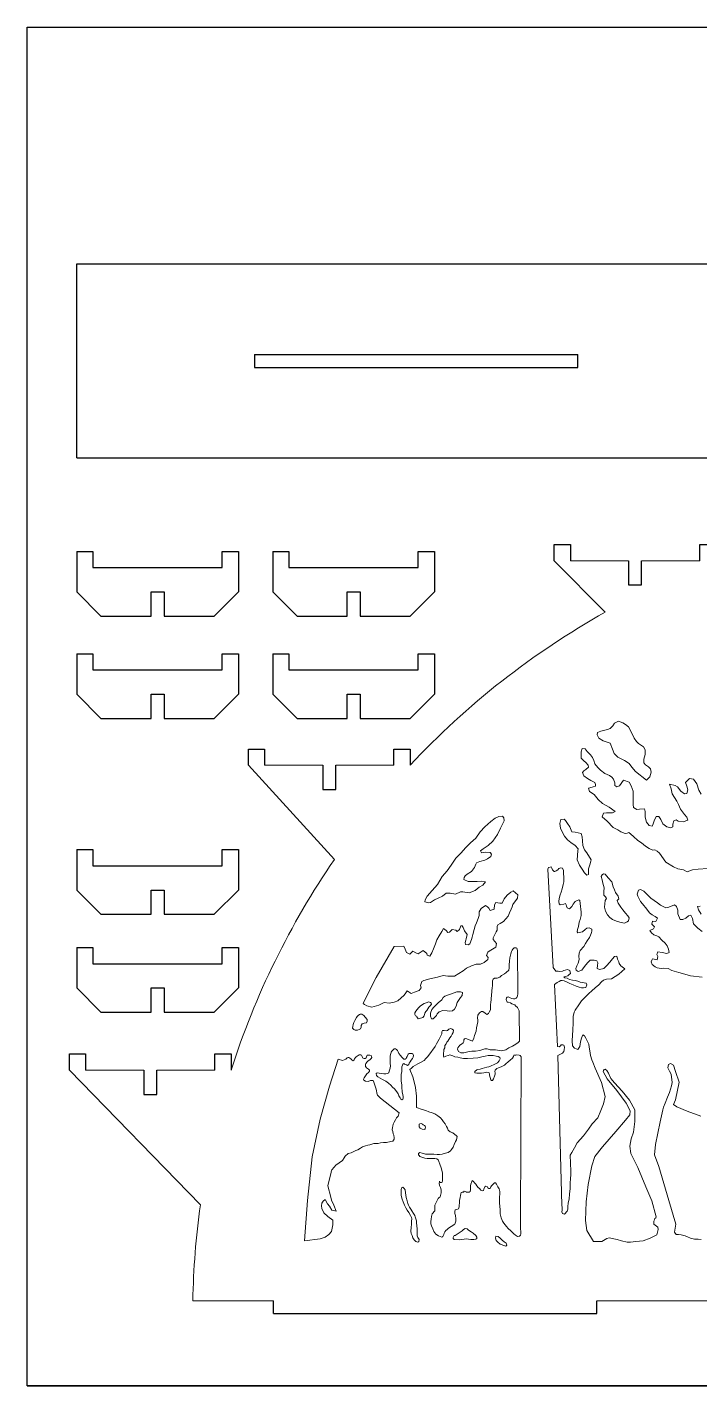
# Model space of a CAD drawing. Header units: millimetres. Extents: x 0 to 606, y -442 to 420.
# Drawn here: x 0 to 208.1, y 0 to 420 of the extents above; entities that cross this region are included whole.
import ezdxf

# ---------------------------------------------------------------- set-up
doc = ezdxf.new("R2010")
doc.units = ezdxf.units.MM

msp = doc.modelspace()

# ---------------------------------------------------------------- linework, layer by layer
for p, q in [((15.33, 286.82), (15.33, 346.82)), ((15.33, 346.82), (574.39, 346.82)), ((70.33, 318.81), (170.33, 318.81)), ((70.33, 318.81), (70.33, 314.82)), ((170.33, 314.82), (170.33, 318.81)), ((70.33, 314.82), (170.33, 314.82)), ((15.33, 286.82), (574.39, 286.82)), ((15.33, 257.94), (20.33, 257.94)), ((15.33, 257.94), (15.33, 245.44, 5)), ((20.33, 257.94), (20.33, 252.94)), ((60.33, 252.94), (60.33, 257.94)), ((60.33, 257.94), (65.33, 257.94)), ((65.33, 257.94), (65.33, 245.44)), ((75.98, 257.94), (80.98, 257.94)), ((75.98, 257.94), (75.98, 245.44, 5)), ((80.98, 257.94), (80.98, 252.94)), ((120.98, 252.94), (120.98, 257.94)), ((120.98, 257.94), (125.98, 257.94)), ((125.98, 257.94), (125.98, 245.44)), ((163.01, 260.06), (168.01, 260.06)), ((163.01, 255.06), (163.01, 260.06)), ((168.01, 260.06), (168.01, 255.06)), ((208.02, 260.06), (213.02, 260.06)), ((208.02, 255.06), (208.02, 260.06)), ((20.33, 252.94), (60.33, 252.94)), ((80.98, 252.94), (120.98, 252.94)), ((186.01, 255.06), (186.01, 247.56)), ((190.01, 247.56), (190.01, 255.06)), ((15.33, 245.44, 5), (22.83, 237.94, 5)), ((38.33, 237.94, 5), (38.33, 245.44, 5)), ((38.33, 245.44, 5), (42.33, 245.44, 5)), ((42.33, 245.44, 5), (42.33, 237.94, 5)), ((57.83, 237.94, 5), (65.33, 245.44)), ((75.98, 245.44, 5), (83.48, 237.94, 5)), ((98.98, 237.94, 5), (98.98, 245.44, 5)), ((98.98, 245.44, 5), (102.98, 245.44, 5)), ((102.98, 245.44, 5), (102.98, 237.94, 5)), ((118.48, 237.94, 5), (125.98, 245.44)), ((186.01, 247.56), (190.01, 247.56)), ((22.83, 237.94, 5), (38.33, 237.94, 5)), ((42.33, 237.94, 5), (57.83, 237.94, 5)), ((83.48, 237.94, 5), (98.98, 237.94, 5)), ((102.98, 237.94, 5), (118.48, 237.94, 5)), ((15.33, 226.32), (20.33, 226.32)), ((15.33, 226.32), (15.33, 213.82, 5)), ((20.33, 226.32), (20.33, 221.32)), ((60.33, 221.32), (60.33, 226.32)), ((60.33, 226.32), (65.33, 226.32)), ((65.33, 226.32), (65.33, 213.82)), ((75.98, 226.32), (80.98, 226.32)), ((75.98, 226.32), (75.98, 213.82, 5)), ((80.98, 226.32), (80.98, 221.32)), ((120.98, 221.32), (120.98, 226.32)), ((120.98, 226.32), (125.98, 226.32)), ((125.98, 226.32), (125.98, 213.82)), ((20.33, 221.32), (60.33, 221.32)), ((80.98, 221.32), (120.98, 221.32)), ((15.33, 213.82, 5), (22.83, 206.32, 5)), ((38.33, 206.32, 5), (38.33, 213.82, 5)), ((38.33, 213.82, 5), (42.33, 213.82, 5)), ((42.33, 213.82, 5), (42.33, 206.32, 5)), ((57.83, 206.32, 5), (65.33, 213.82)), ((75.98, 213.82, 5), (83.48, 206.32, 5)), ((98.98, 206.32, 5), (98.98, 213.82, 5)), ((98.98, 213.82, 5), (102.98, 213.82, 5)), ((102.98, 213.82, 5), (102.98, 206.32, 5)), ((118.48, 206.32, 5), (125.98, 213.82)), ((22.83, 206.32, 5), (38.33, 206.32, 5)), ((42.33, 206.32, 5), (57.83, 206.32, 5)), ((83.48, 206.32, 5), (98.98, 206.32, 5)), ((102.98, 206.32, 5), (118.48, 206.32, 5)), ((68.43, 196.83), (73.43, 196.83)), ((68.43, 191.83), (68.43, 196.83)), ((73.43, 196.83), (73.43, 191.83)), ((113.44, 196.83), (118.44, 196.83)), ((113.44, 191.83), (113.44, 196.83)), ((118.44, 196.83), (118.44, 191.83)), ((91.43, 191.83), (91.43, 184.33)), ((95.43, 184.33), (95.43, 191.83)), ((91.43, 184.33), (95.43, 184.33)), ((15.33, 165.76), (20.33, 165.76)), ((15.33, 165.76), (15.33, 153.26, 5)), ((20.33, 165.76), (20.33, 160.76)), ((60.33, 160.76), (60.33, 165.76)), ((60.33, 165.76), (65.33, 165.76)), ((65.33, 165.76), (65.33, 153.26)), ((20.33, 160.76), (60.33, 160.76)), ((15.33, 153.26, 5), (22.83, 145.76, 5)), ((38.33, 145.76, 5), (38.33, 153.26, 5)), ((38.33, 153.26, 5), (42.33, 153.26, 5)), ((42.33, 153.26, 5), (42.33, 145.76, 5)), ((57.83, 145.76, 5), (65.33, 153.26)), ((22.83, 145.76, 5), (38.33, 145.76, 5)), ((42.33, 145.76, 5), (57.83, 145.76, 5)), ((15.33, 135.49), (20.33, 135.49)), ((15.33, 135.49), (15.33, 122.99, 5)), ((20.33, 135.49), (20.33, 130.49)), ((60.33, 130.49), (60.33, 135.49)), ((60.33, 135.49), (65.33, 135.49)), ((65.33, 135.49), (65.33, 122.99)), ((20.33, 130.49), (60.33, 130.49)), ((15.33, 122.99, 5), (22.83, 115.49, 5)), ((38.33, 115.49, 5), (38.33, 122.99, 5)), ((38.33, 122.99, 5), (42.33, 122.99, 5)), ((42.33, 122.99, 5), (42.33, 115.49, 5)), ((57.83, 115.49, 5), (65.33, 122.99)), ((22.83, 115.49, 5), (38.33, 115.49, 5)), ((42.33, 115.49, 5), (57.83, 115.49, 5)), ((13.09, 97.6), (13.09, 102.6)), ((13.09, 102.6), (18.09, 102.6)), ((18.09, 102.6), (18.09, 97.6)), ((58.1, 97.6), (58.1, 102.6)), ((58.1, 102.6), (63.1, 102.6)), ((63.1, 102.6), (63.1, 97.6)), ((36.09, 97.6), (36.09, 90.1)), ((40.09, 90.1), (40.09, 97.6)), ((36.09, 90.1), (40.09, 90.1)), ((76.23, 22.31), (76.23, 26.3)), ((176.23, 22.31), (176.23, 26.3)), ((76.23, 22.31), (176.23, 22.31)), ((0, 0), (590, 0))]:
    msp.add_line(p, q)
at = {"lineweight": 5}
for p, q in [((51.23, 26.3), (76.23, 26.3)), ((176.23, 26.3), (250.76, 26.3))]:
    msp.add_line(p, q, dxfattribs=at)
msp.add_lwpolyline([(0, 0), (0, 420), (594, 420), (594, 0)], close=True)
for points in [[(178.82, 239.17), (163.01, 255.06)], [(168.01, 255.06), (186.01, 255.06)], [(190.01, 255.06), (208.02, 255.06)], [(177.47, 202.42), (176.43, 202), (176.32, 201.27), (176.85, 200.22), (178.21, 199.38), (180.3, 198.65), (180.3, 198.65), (181.03, 196.77), (181.55, 195.51), (182.7, 194.36), (184.8, 193.31), (186.16, 192.37), (186.99, 191.22), (188.14, 189.86), (191.6, 187.25), (192.64, 188.29), (193.06, 189.65), (192.85, 190.7), (192.22, 191.33), (191.28, 191.95), (190.76, 192.58), (190.76, 193.73), (191.18, 195.2), (191.18, 196.56), (190.66, 197.5), (189.09, 198.55), (188.46, 199.17), (187.73, 200.22), (186.78, 202.21), (185.95, 203.67), (185.11, 204.4), (184.27, 204.93), (182.91, 205.45), (182.91, 205.45), (181.66, 204.82), (181.14, 203.98), (180.3, 203.25), (179.46, 202.94), (177.47, 202.42)], [(208.48, 182.93), (207.75, 184.18), (207.12, 186.07), (206.08, 187.53), (204.82, 187.74), (203.67, 186.48), (203.99, 185.33), (204.4, 184.29), (204.09, 183.14), (203.36, 183.03), (202.21, 183.87), (201.16, 185.12), (200.43, 185.54), (198.65, 185.96), (199.17, 184.5), (199.49, 183.03), (200.95, 180.73), (201.48, 179.68), (202.1, 178.22), (203.36, 176.65), (204.09, 175.81), (204.3, 174.87), (202.94, 174.35), (201.37, 174.56), (200.74, 174.98), (200.01, 174.66), (199.7, 173.62), (199.7, 172.78), (198.96, 172.47), (197.81, 172.78), (196.66, 173.72), (196.04, 175.08), (195.41, 176.02), (194.57, 176.02), (193.94, 174.66), (193.63, 173.72), (193.32, 172.99), (192.37, 173.2), (191.54, 174.24), (191.12, 175.81), (191.12, 177.49), (190.91, 178.32), (189.44, 178.22), (189.44, 178.22), (188.61, 178.12), (187.56, 178.74), (187.46, 179.68), (187.46, 181.78), (187.46, 183.87), (186.83, 185.44), (186.2, 186.59), (184.42, 187.22), (183.17, 185.44), (183.17, 185.44), (182.39, 185.15), (181.79, 185.55), (181.72, 186.36), (181.32, 187.49), (180.85, 188.16), (180.12, 188.7), (178.64, 189.3), (177.37, 190.31), (176.5, 191.18), (175.63, 192.25), (175.29, 193.32), (174.83, 194.19), (174.29, 195.06), (173.22, 196.13), (172.55, 196.93), (171.68, 197), (171.34, 196), (171.34, 195.19), (171.34, 194.59), (171.34, 193.99), (172.15, 193.19), (172.82, 192.65), (173.49, 191.91), (173.62, 191.24), (172.75, 190.57), (172.15, 190.11), (171.81, 189.57), (172.21, 188.57), (173.29, 187.76), (174.36, 187.16), (175.56, 186.49), (175.76, 185.89), (175.83, 185.42), (175.09, 185.15), (174.02, 184.88), (173.62, 184.75), (173.96, 183.74), (175.36, 182.81), (176.57, 181.2), (177.97, 180.06), (180.05, 178.86), (181.86, 177.59), (181.05, 177.12), (179.18, 177.12), (178.24, 176.98), (177.84, 175.91), (179.38, 174.51), (181.25, 172.63), (182.66, 171.83), (183.6, 171.23), (184.94, 170.76), (185.54, 170.89), (186.14, 171.09), (186.74, 170.56), (187.55, 169.82), (188.89, 168.61), (190.02, 167.81), (191.3, 166.87), (192.43, 166.07), (193.57, 165.6), (194.17, 165.67), (194.91, 165.33), (195.58, 164.66), (197.5, 161.85), (199.9, 160.39), (201.26, 159.86), (203.04, 159.55), (204.19, 158.92), (205.76, 159.55), (207.54, 159.76), (210.57, 159.97)], [(95.03, 162.7), (68.43, 191.83)], [(73.43, 191.83), (91.43, 191.83)], [(95.43, 191.83), (113.44, 191.83)], [(123.15, 150.26), (123.69, 151.33), (125.23, 153.07), (126.97, 155.02), (128.38, 157.49), (129.92, 159.17), (131.19, 160.97), (132.59, 163.12), (134.2, 164.72), (135.54, 166.33), (137.08, 167.87), (138.75, 169.28), (140.09, 171.22), (141.57, 172.82), (143.37, 174.5), (144.71, 175.44), (145.92, 176.04), (146.99, 176.11), (147.39, 175.57), (147.52, 174.7), (146.92, 173.43), (146.45, 172.36), (145.52, 170.48), (144.04, 168.34), (142.57, 167), (141.03, 166), (140.23, 165.39), (140.56, 164.79), (141.77, 164.92), (143.17, 164.86), (143.64, 164.32), (143.44, 163.65), (142.37, 162.92), (141.57, 162.51), (140.03, 162.11), (138.95, 161.64), (138.75, 161.24), (138.35, 160.24), (137.42, 158.97), (136.08, 158.16), (135.47, 157.69), (135.14, 157.16), (135.07, 156.49), (136.41, 155.95), (137.28, 155.95), (139.16, 155.95), (140.43, 156.02), (141.77, 155.82), (140.96, 154.75), (139.76, 154.15), (138.55, 153.14), (136.75, 152.4), (134.8, 152.74), (134.07, 152.74), (132.53, 151.94), (130.85, 152.27), (129.65, 152.34), (128.44, 151.33), (127.1, 150.73), (125.97, 150.19), (124.76, 149.39), (124.16, 149.26), (123.02, 149.66), (123.15, 150.26)], [(173.66, 158.04), (173.58, 159.8), (174, 161.06), (174.33, 162.14), (174.5, 162.65), (173.16, 164.74), (172.41, 165.74), (171.91, 167), (171.74, 168.5), (171.66, 169.76), (171.32, 170.76), (169.48, 171.18), (168.48, 171.27), (167.81, 172.77), (167.14, 173.86), (166.55, 174.78), (166.05, 175.12), (166.05, 175.12), (165.04, 175.03), (164.79, 173.86), (164.96, 172.44), (165.63, 171.1), (166.22, 169.93), (167.14, 168.76), (168.14, 167.92), (169.48, 167.08), (170.4, 165.99), (170.32, 165.49), (170.23, 163.99), (170.15, 162.56), (170.82, 160.97), (171.66, 159.72), (172.41, 158.55), (173.16, 157.88), (173.66, 158.04)], [(162.68, 129.3), (161.04, 159.73), (161.24, 160.24), (161.24, 160.24), (161.76, 160.38), (162.1, 160.41), (162.24, 160), (162.54, 159.56), (162.72, 159.32), (162.96, 159.04), (163.26, 159.01), (163.64, 159.25), (164.19, 159.56), (164.4, 159.97), (164.4, 159.97), (165.12, 160.11), (165.6, 160), (165.94, 159.35), (165.94, 158.73), (165.94, 158.15), (165.97, 157.43), (166.01, 156.54), (166.01, 155.79), (165.8, 154.93), (165.53, 153.66), (165.18, 152.6), (164.91, 151.81), (164.6, 150.64), (164.5, 149.72), (164.57, 149.03), (164.88, 148.66), (165.97, 148.86), (166.49, 149.14), (166.73, 148.69), (166.8, 148.28), (167.07, 147.73), (167.79, 147.49), (168.44, 148.18), (168.92, 148.86), (169.54, 149.68), (170.6, 150.2), (170.98, 150.06), (171.08, 149.14), (171.4, 146.44), (171.4, 145.37), (171.08, 144.19), (170.76, 143.28), (170.49, 142), (170.22, 141.09), (170.12, 140.39), (170.33, 140.07), (171.72, 140.34), (172.58, 141.03), (173.12, 141.46), (173.87, 141.62), (174.62, 141.19), (174.67, 140.6), (174.56, 140.18), (174.46, 139.86), (174.29, 139.32), (173.97, 138.62), (173.22, 137.55), (172.69, 136.7), (172.15, 135.78), (171.08, 134.61), (170.71, 133.7), (170.6, 132.84), (170.76, 131.77), (170.44, 130.7), (170.06, 129.84), (169.74, 129.04), (169.85, 128.45), (170.44, 128.07), (171.56, 128.5), (172.37, 129.62), (173.28, 130.75), (174.13, 131.55), (175.37, 131.61), (176.17, 131.39), (176.49, 130.8), (176.44, 129.89), (176.33, 128.98), (176.33, 128.98), (177.03, 128.71), (178.36, 129.04), (179.17, 129.84), (180.19, 130.96), (181.1, 132.04), (181.69, 132.73), (182.44, 132.84), (182.6, 131.87), (183.02, 131.12), (183.13, 130.54), (183.61, 129.84), (184.85, 128.88), (182.98, 127.27), (180.72, 125.77), (179.21, 125.68), (178.29, 125.43), (177.62, 124.85), (176.79, 123.93), (175.7, 123.01), (174.61, 122.08), (173.77, 121.25), (172.35, 119.91), (171.51, 118.99), (170.59, 117.73), (169.51, 116.14), (169.17, 115.47), (168.92, 114.13), (168.84, 112.13), (168.75, 110.03), (168.59, 106.69), (168.67, 105.1), (168.67, 105.1), (169.34, 104.34), (170.34, 103.92), (170.93, 104.93), (171.18, 106.35), (171.51, 107.52), (171.85, 108.53), (171.85, 108.53), (172.35, 108.19), (172.77, 107.52), (173.77, 105.6), (173.86, 104.68), (174.03, 103.51), (174.28, 102.08), (174.7, 100.74), (174.95, 100.07), (175.7, 98.15), (177.6, 93.81), (178.75, 89.42), (178.23, 87.22), (177.49, 85.13), (176.55, 82.83), (174.77, 80.95), (173.62, 79.38), (172.05, 77.28), (170.17, 75.09), (169.33, 73.62), (168.5, 72.16), (167.97, 71.32), (168.13, 66.39), (168.13, 65.27), (168.07, 64.09), (167.97, 62.64), (167.91, 60.98), (167.75, 59.27), (167.64, 57.82), (167.38, 56.43), (167.22, 55.41), (167.22, 54.61), (167.06, 54.02), (166.22, 53.06)], [(179.68, 157.06), (178.82, 158.19), (178.29, 158.24), (177.86, 157.97), (177.59, 157.44), (177.86, 156.42), (178.07, 155.35), (178.45, 153.9), (178.34, 152.78), (178.34, 151.71), (178.88, 151.12), (178.88, 151.12), (179.15, 150.64), (178.77, 149.99), (178.66, 149.03), (178.61, 148.01), (178.93, 146.78), (179.52, 145.6), (180.22, 144.74), (181.07, 144.15), (182.25, 143.62), (183.32, 143.3), (184.77, 142.98), (185.63, 143.41), (186, 143.78), (186.16, 144.69), (185.79, 145.28), (185.09, 146.08), (184.23, 147.15), (183.64, 148.01), (182.79, 149.24), (182.47, 149.99), (183, 150.58), (182.84, 151.33), (181.93, 152.51), (181.66, 153.37), (181.29, 154.28), (180.81, 155.83), (179.68, 157.06)], [(103.97, 118.25), (107.99, 126.21), (113.48, 135.86), (116.49, 135.92), (116.96, 134.99), (117.36, 133.98), (118.37, 133.45), (119.3, 134.32), (119.3, 134.32), (120.24, 133.85), (120.24, 133.85), (120.98, 133.51), (121.92, 134.11), (122.45, 134.58), (122.45, 134.58), (123.66, 133.65), (123.72, 133.11), (124.59, 132.84), (125.2, 133.85), (125.73, 135.12), (126.27, 136.59), (126.67, 137.86), (127.47, 139.14), (128.21, 140.48), (128.81, 141.35), (129.61, 140.74), (130.08, 140.14), (130.62, 140.21), (131.49, 141.08), (132.56, 140.81), (133.03, 140.48), (133.7, 141.08), (134.1, 142.15), (134.57, 142.22), (134.9, 141.68), (135.24, 140.61), (136.11, 139.54), (135.77, 138.2), (135.71, 137.73), (135.51, 137.06), (135.57, 136.39), (136.44, 136.32), (136.91, 136.59), (137.45, 137.93), (137.65, 138.73), (137.85, 139.54), (138.25, 141.08), (138.59, 142.22), (138.99, 143.15), (139.52, 144.43), (139.79, 145.43), (139.79, 146.57), (140.39, 147.57), (141.8, 148.51), (142.4, 148.11), (142.8, 147.64), (143.21, 146.97), (144.41, 147.3), (144.54, 148.64), (145.01, 149.38), (146.15, 149.18), (146.89, 149.18), (147.49, 150.58), (148.49, 151.72), (149.63, 152.59), (150.37, 153), (151.78, 151.79), (151.71, 150.72), (150.24, 148.84), (150.03, 148.11), (149.7, 147.37), (149.16, 146.23), (148.76, 145.16), (147.36, 143.49), (146.35, 142.89), (145.62, 142.55), (145.35, 141.95), (145.35, 140.81), (145.08, 140.34), (144.61, 139.47), (144.14, 138.53), (144.14, 137.93), (144.68, 137.4), (145.15, 136.73), (145.01, 135.65), (142.94, 134.38), (142.47, 134.05), (142.07, 133.04), (142.6, 132.37), (142.54, 131.84), (141.4, 130.83), (140.19, 130.37), (138.85, 130.3), (137.45, 129.83), (135.84, 129.09), (134.84, 128.29), (133.5, 127.49), (132.23, 126.68), (131.15, 126.62), (130.15, 126.68), (128.68, 126.82), (126.87, 126.35), (124.53, 125.81), (122.72, 125.34), (122.05, 125.01), (122.05, 125.01), (121.71, 123.8), (121.92, 123.07), (121.25, 122.2), (119.77, 121.66), (118.77, 121.26), (117.56, 122.06), (117.09, 121.53), (116.63, 120.72), (114.68, 118.98), (113.55, 118.58), (111.94, 118.25), (110.47, 118.45), (108.79, 117.64), (108.06, 117.44), (106.65, 117.04), (105.04, 117.44), (104.37, 117.91), (103.92, 118.14)], [(208.8, 140.41), (207.44, 141.45), (206.08, 142.81), (205.76, 144.49), (205.24, 145.53), (205.24, 145.53), (204.51, 145.32), (203.77, 144.59), (202.83, 144.17), (202, 144.17), (201.26, 145.95), (201.26, 147), (200.84, 148.15), (200.22, 148.67), (199.48, 148.36), (199.48, 148.36), (198.13, 147.83), (197.5, 147.73), (195.93, 148.57), (194.99, 149.3), (193.94, 150.03), (192.89, 150.76), (191.74, 151.91), (190.7, 152.96), (189.76, 153.48), (189.13, 153.27), (189.13, 153.27), (188.71, 152.02), (188.92, 151.39), (188.92, 151.39), (189.76, 149.72), (190.38, 148.98), (191.64, 147.31), (191.64, 147.31), (192.48, 146.26), (193.31, 145.64), (194.25, 145.11), (194.99, 144.59), (194.99, 144.59), (194.46, 143.54), (193.42, 143.65), (193.42, 143.65), (193.21, 142.71), (193.21, 142.71), (194.05, 141.87), (193.73, 141.24), (193.73, 141.24), (192.58, 140.72), (193.1, 139.99), (193.84, 139.46), (194.78, 139.15), (195.41, 138.84), (196.35, 137.79), (196.35, 137.79), (197.29, 136.85), (197.92, 136.01), (197.92, 136.01), (198.33, 134.97), (198.33, 134.97), (198.54, 133.92), (197.81, 133.61), (196.45, 133.92), (195.09, 134.13), (195.09, 134.13), (194.78, 133.29), (195.09, 132.67), (194.91, 131.7)], [(208.17, 148.25), (207.33, 148.15), (207.64, 147.1), (208.48, 145.85)], [(133.09, 104.04), (133.42, 103.37), (134.09, 102.97), (135.1, 102.97), (136.71, 103.3), (137.58, 103.44), (138.65, 103.44), (140.05, 103.64), (140.59, 103.9), (141.53, 104.17), (142.33, 104.17), (143.2, 103.9), (144.87, 103.84), (146.75, 103.57), (148.02, 103.84), (149.02, 104.44), (150.16, 104.98), (151.17, 105.58), (151.84, 106.11), (152.24, 106.52), (152.23, 115.95), (151.92, 116.57), (151.62, 116.98), (151.07, 117.49), (150.79, 117.73), (149.94, 118.07), (149.46, 118.35), (148.74, 118.55), (148.43, 118.62), (148.43, 118.62), (148.19, 119.38), (148.26, 119.89), (148.43, 120.17), (148.74, 120.3), (149.35, 119.99), (149.9, 119.75), (150.42, 119.62), (150.83, 119.62), (151.21, 119.86), (151.51, 120.06), (151.65, 120.61), (151.72, 121.16), (151.79, 121.78), (151.7, 134.53), (151.48, 135.26), (151.24, 135.36), (151, 135.43), (151, 135.43), (150.59, 135.36), (150.25, 135.02), (150.04, 134.64), (149.8, 134.23), (149.56, 133.55), (149.29, 132.31), (149.19, 131.32), (149.05, 130.19), (149.05, 129.26), (148.98, 128.47), (148.19, 127.82), (147.61, 127.34), (146.75, 126.83), (146.2, 126.28), (145.41, 126.01), (144.56, 126.01), (144.18, 125.7), (143.97, 125.22), (143.97, 124.6), (143.94, 123.57), (143.8, 123.09), (143.38, 118.43), (143.3, 117.96), (143.3, 117.15), (143.34, 116.25), (142.95, 115.47), (142.65, 115.05), (142.18, 114.79), (141.71, 115.22), (140.94, 115.73), (140.51, 115.73), (139.91, 115.3), (139.44, 114.62), (139.27, 113.8), (139.44, 113.03), (139.44, 112.56), (139.14, 111.62), (139.01, 110.63), (138.93, 109.65), (138.37, 108.32), (138.11, 107.5), (137.73, 106.52), (137.06, 106.89), (136.19, 107.21), (135.99, 107.3), (135.47, 107.35), (135.25, 107.3), (135.09, 106.97), (135.09, 106.47), (134.82, 105.98), (134.38, 105.65), (133.86, 105.35), (133.5, 104.94), (133.17, 104.44), (133.09, 104.04)], [(194.84, 131.72), (193.45, 131.98), (193.18, 131.61), (192.97, 131.02), (193.29, 130.27), (194.2, 129.57), (194.9, 129.25), (196.13, 128.99), (196.72, 129.15), (198.22, 128.99), (199.39, 128.34), (201.54, 127.75), (203.41, 127.22), (205.13, 126.79), (208.77, 126.36)], [(166.22, 53.06), (165.55, 53.31), (165.39, 53.74), (165.45, 54.27), (165.48, 55.09), (165.41, 55.82), (164.16, 102.1), (165.63, 102.83), (165.97, 103.34), (166.14, 103.9), (166.18, 104.71), (166.01, 105.27), (165.71, 105.36), (165.15, 105.44), (164.98, 105.14), (164.55, 104.84), (164, 104.93), (163.16, 124.03), (163.95, 124.69), (164.58, 125.04), (165.08, 125.29), (165.43, 125.34), (166.06, 125.23), (166.78, 124.85), (167.82, 124.36), (168.86, 124), (169.82, 123.56), (170.72, 123.26), (171.49, 123.07), (172.07, 123.04), (172.84, 123.18), (173.08, 123.92), (172.86, 124.44), (172.29, 124.6), (171.63, 124.63), (171.08, 124.82), (170.62, 125.04), (169.63, 125.29), (168.7, 125.37), (167.76, 125.65), (167, 125.98), (166.34, 126.17), (166.04, 126.39), (166.56, 126.55), (167.21, 126.77), (167.63, 127.13), (168.09, 127.48), (167.82, 128.39), (167.1, 128.66), (166.36, 128.47), (165.98, 128.36), (165.57, 128.22), (164.8, 128.11), (164.2, 128.17), (163.49, 128.2), (162.68, 129.3)], [(120.1, 114.39), (119.86, 114.76), (119.9, 115.28), (120.24, 115.83), (120.62, 116.31), (121.03, 116.82), (121.54, 117.37), (122.23, 117.92), (122.77, 118.19), (123.7, 118.53), (124.11, 118.71), (124.76, 118.53), (124.97, 118.29), (125.07, 118.02), (124.66, 117.47), (124.21, 117.03), (123.6, 116.03), (123.36, 115.69), (123.05, 115.17), (122.77, 114.39), (122.36, 113.87), (121.4, 113.53), (120.96, 113.49), (120.51, 114.04), (120.38, 114.28), (120.1, 114.39)], [(125.55, 113.46), (125.04, 113.43), (124.73, 114.25), (124.76, 115.17), (125.21, 116.31), (125.79, 117.03), (126.44, 117.64), (127.16, 118.4), (128.26, 119.32), (128.67, 120.01), (129.22, 120.42), (130.59, 120.97), (132.06, 121.48), (132.89, 121.79), (134.02, 121.79), (134.64, 121.62), (134.53, 120.69), (134.02, 120.04), (133.61, 119.46), (132.96, 118.5), (132.68, 117.33), (132.13, 116.41), (131.58, 115.89), (130.52, 115.83), (129.87, 115.93), (128.53, 116.03), (127.4, 115.62), (126.85, 115.04), (126.65, 114.45), (125.55, 113.46)], [(103.04, 114.84), (102.84, 114.82), (102.34, 114.51), (102.03, 114.16), (101.86, 113.81), (101.35, 112.93), (101.09, 112.32), (100.8, 111.72), (100.76, 111.13), (100.67, 110.58), (101.04, 110.17), (101.5, 109.99), (102.14, 109.95), (102.71, 110.1), (103.13, 110.36), (103.28, 110.83), (103.3, 111.35), (103.57, 111.9), (104.29, 112.1), (104.95, 112.23), (105.21, 112.73), (105.17, 113.28), (104.53, 113.94), (104.09, 114.47), (103.52, 114.88), (103.04, 114.84)], [(128.25, 45.98), (128.56, 46.19), (128.87, 46.8), (128.97, 47.15), (129.17, 47.63), (129.55, 47.97), (129.89, 48.31), (130.24, 48.65), (130.61, 48.96), (131.13, 49.24), (131.68, 49.54), (132.05, 49.82), (132.29, 50.02), (132.57, 50.85), (132.6, 51.67), (132.46, 52.63), (132.33, 53.32), (132.29, 53.93), (132.43, 54.38), (132.88, 54.48), (133.46, 54.72), (133.63, 55.3), (133.66, 55.75), (133.7, 56.57), (133.77, 57.33), (133.9, 58.22), (134.01, 58.87), (134.11, 59.31), (134.28, 59.76), (134.59, 59.86), (134.93, 59.86), (135.17, 60.17), (135.17, 60.17), (135.69, 60.1), (135.82, 59.9), (135.82, 59.9), (136.72, 59.9), (136.99, 60.1), (137.09, 60.58), (137.09, 61.17), (137.13, 61.78), (137.26, 62.37), (137.5, 63.19), (137.68, 63.43), (137.98, 63.29), (138.46, 62.67), (138.77, 62.3), (139.08, 61.85), (139.49, 61.34), (139.94, 60.96), (140.28, 60.51), (140.69, 60.27), (141.1, 60.38), (141.21, 60.79), (141.58, 61.47), (141.86, 61.68), (142.3, 61.58), (142.47, 61.17), (142.47, 61.17), (142.85, 60.99), (143.26, 60.99), (143.43, 61.47), (143.64, 61.82), (144.05, 62.23), (144.57, 62.71), (144.87, 62.78), (145.22, 62.37), (145.59, 61.54), (146.01, 60.89), (146.21, 60.03), (146.21, 59.25), (146.11, 58.39), (146.11, 57.39), (146.11, 56.43), (146.18, 55.51), (146.31, 54.45), (146.35, 53.18), (146.62, 51.94), (147.07, 50.95), (147.44, 50.26), (148.27, 49.27), (148.82, 48.65), (149.57, 47.9), (150.5, 46.97), (151.01, 46.56), (151.66, 46.19), (152.31, 46.29), (152.55, 46.6), (152.69, 47.01), (152.69, 47.52), (152.59, 48.76), (152.55, 49.68), (152.55, 51.02), (152.84, 101.69), (152.5, 102.12), (152.13, 102.19), (151.37, 102.29), (151.13, 102.26), (150.58, 102.19), (150.45, 101.81), (150.1, 101.27), (149.42, 100.72), (148.8, 100.17), (148.05, 99.55), (147.6, 99.14), (146.57, 98.66), (145.78, 98.35), (145.24, 98.11), (145.03, 97.94), (144.72, 97.63), (144.62, 97.19), (144.76, 96.78), (144.76, 96.3), (144.55, 95.68), (144.21, 94.89), (143.9, 94.38), (143.63, 94.41), (143.39, 94.62), (143.01, 96.06), (142.97, 96.36), (142.94, 96.71), (142.6, 96.91), (142.22, 96.95), (141.77, 96.81), (141.26, 96.71), (140.57, 96.67), (139.82, 96.64), (139.1, 96.64), (138.48, 96.74), (138.45, 97.12), (139.1, 97.67), (139.41, 97.77), (140.13, 97.91), (140.75, 98.08), (141.47, 98.32), (142.22, 98.49), (142.77, 98.66), (143.56, 98.97), (144.41, 99.31), (145.48, 99.83), (145.99, 100.51), (146.26, 101.13), (146.2, 101.51), (145.72, 101.85), (145.1, 101.95), (144.17, 102.12), (143.32, 102.16), (142.56, 102.16), (141.71, 101.88), (140.64, 101.68), (139.41, 101.4), (137.93, 101.3), (136.22, 101.2), (134.92, 101.16), (133.96, 101.37), (133.17, 101.61), (132.31, 101.71), (131.66, 101.99), (131.32, 102.16), (130.7, 102.29), (130.19, 102.12), (129.54, 101.88), (128.92, 101.64), (128.75, 101.92), (128.75, 102.36), (128.91, 103.98), (129.24, 104.48), (129.21, 105.16), (129.59, 105.76), (129.84, 106.2), (130.09, 106.59), (130.39, 107.05), (130.77, 107.57), (131.13, 108.07), (131.43, 108.7), (131.79, 109.25), (131.87, 109.93), (131.46, 110.26), (131.07, 110.43), (130.39, 110.26), (130, 109.88), (129.56, 109.69), (129.02, 109.88), (128.5, 109.85), (128.25, 109.38), (128.25, 108.78), (127.76, 107.74), (127.43, 107.19), (127.01, 106.45), (126.66, 105.71), (126.16, 104.91), (124.26, 102.25), (123.85, 101.74), (123.3, 101.16), (122.75, 100.57), (121.89, 100.09), (120.83, 99.58), (120.15, 99.1), (119.36, 98.69), (118.84, 98.21), (118.36, 97.8), (119.29, 95.5), (119.85, 93.58), (120.1, 92.18), (120.39, 89.59), (120.42, 88.39), (120.42, 87.05), (120.39, 86.43), (120.39, 86.06), (122.21, 85.44), (123.3, 85.1), (124.26, 84.69), (125.26, 84.34), (126.11, 84.03), (127.04, 83.49), (127.9, 82.83), (128.34, 82.25), (128.82, 81.6), (129.3, 80.95), (129.71, 80.19), (130.02, 79.65), (130.26, 79), (130.88, 78.52), (131.63, 78.24), (132.25, 77.69), (132.69, 77.42), (132.97, 77.04), (132.82, 76.02), (132.52, 75.51), (132.09, 74.57), (131.75, 73.8), (131.28, 73.03), (130.94, 72.64), (130.25, 72.17), (129.39, 71.91), (128.32, 71.57), (127.51, 71.53), (126.78, 71.48), (125.75, 71.57), (124.59, 71.57), (123.22, 71.61), (122.2, 71.91), (121.47, 72.17), (121.04, 71.83), (121.04, 71.44), (121.21, 71.18), (121.42, 70.93), (121.77, 70.75), (122.37, 70.54), (122.97, 70.33), (123.69, 70.28), (124.29, 70.28), (125.19, 70.24), (126.09, 70.24), (126.69, 70.15), (127.12, 69.85), (127.38, 69.38), (127.68, 68.57), (128.07, 67.41), (128.45, 65.87), (128.49, 64.63), (128.49, 63.38), (128.41, 63), (128.15, 62.83), (128.15, 62.83), (127.72, 62.87), (127.59, 63.26), (127.59, 62.96), (127.47, 62.61), (127.55, 61.97), (127.85, 61.33), (128.02, 60.56), (128.02, 59.61), (127.89, 58.84), (127.77, 58.46), (127.47, 58.2), (127.17, 57.9), (126.07, 55.81), (126.07, 54.08), (125.3, 53.15), (125.08, 52.38), (124.94, 51.56), (124.83, 50.79), (124.89, 50.08), (125.11, 49.42), (125.44, 48.55), (125.82, 47.67), (126.45, 46.9), (127.25, 46.32), (128.25, 45.98)], [(85.74, 44.82), (86.76, 57.28), (88.19, 70.77), (90.65, 82.42), (93.51, 92.63), (96.16, 101.01), (97.52, 100.55), (98.52, 101.02), (98.93, 101.4), (99.3, 101.47), (99.58, 101.47), (99.75, 101.33), (99.85, 101.33), (100.16, 101.06), (100.4, 100.79), (100.54, 100.61), (100.78, 100.51), (101.12, 100.79), (101.26, 101.06), (101.53, 101.47), (101.81, 101.71), (102.08, 101.92), (102.39, 102.12), (102.73, 102.29), (103.18, 102.29), (103.45, 102.19), (103.59, 101.85), (103.69, 101.44), (103.93, 101.26), (104.21, 101.23), (104.55, 101.23), (104.86, 101.4), (104.96, 101.71), (105.1, 102.02), (105.2, 102.19), (105.3, 102.22), (105.58, 102.26), (105.99, 102.19), (106.4, 102.09), (106.5, 101.88), (106.57, 101.5), (106.37, 101.16), (105.95, 100.82), (105.51, 100.51), (105.17, 100.17), (104.79, 99.59), (104.69, 99.31), (104.65, 98.93), (104.65, 98.69), (104.75, 98.56), (104.99, 98.32), (105.23, 98.11), (105.61, 97.87), (105.92, 97.6), (105.92, 97.32), (105.61, 96.84), (105.1, 96.4), (104.62, 95.81), (104.21, 95.23), (104.07, 94.82), (104.17, 94.51), (104.65, 94.17), (105.47, 94.1), (106.19, 94.37), (106.67, 94.41), (106.98, 94.34), (107.12, 94.13), (107.84, 92.05), (108.05, 91.32), (108.18, 90.51), (108.35, 89.87), (109.25, 88.97), (115.04, 84.34), (114.74, 83.31), (114.27, 82.84), (113.92, 82.24), (113.5, 81.47), (113.2, 80.87), (113.11, 80.31), (112.98, 79.84), (112.94, 79.15), (113.07, 78.6), (113.24, 77.91), (113.37, 77.48), (113.54, 76.71), (113.54, 76.2), (113.07, 75.68), (112.51, 75.51), (111.15, 75.23), (110.17, 75.23), (109.34, 75.09), (108.52, 74.87), (107.84, 74.93), (107.18, 74.87), (106.57, 74.68), (105.94, 74.49), (105.37, 74.38), (104.63, 74.19), (103.75, 73.83), (103.06, 73.47), (102.32, 72.98), (101.67, 72.71), (101.01, 72.43), (100.26, 72.03), (99.26, 71.83), (98.39, 70.96), (98.05, 70.49), (97.52, 69.69), (96.51, 68.95), (95.44, 68.21), (94.91, 67.61), (94.24, 66.74), (94.03, 66.14), (94.03, 66.08)], [(116.7, 99.48), (117.29, 99.21), (117.61, 99.05), (118.09, 99.37), (118.2, 99.75), (118.46, 100.18), (118.79, 100.66), (119.21, 101.14), (119.37, 101.62), (119.48, 102.16), (119.32, 102.64), (119.05, 102.69), (118.62, 102.69), (118.41, 102.69), (118.2, 102.75), (117.87, 102.48), (117.5, 101.78), (117.34, 101.51), (117.23, 101.19), (116.96, 100.98), (116.8, 100.93), (116.48, 100.93), (116.16, 101.25), (115.84, 101.62), (115.46, 102.1), (114.98, 102.69), (114.77, 103.23), (114.5, 103.71), (114.29, 103.98), (113.96, 104.14), (113.54, 104.14), (113.16, 103.87), (112.84, 103.44), (112.63, 103.12), (112.46, 102.75), (112.3, 102), (112.3, 101.19), (112.3, 99.64), (112.36, 98.94), (112.3, 98.19), (111.98, 97.28), (111.88, 96.8), (111.45, 96.59), (110.97, 96.43), (110.32, 96.48), (109.52, 96.59), (108.88, 96.69), (108.29, 96.75), (107.97, 96.53), (108.07, 95.89), (108.5, 95.57), (109.14, 95.14), (109.95, 94.66), (110.91, 94.18), (111.77, 93.59), (112.46, 92.94), (113, 92.3), (113.59, 91.77), (114.34, 90.86), (114.77, 90.27), (114.98, 89.68), (115.41, 89.03), (115.62, 88.66), (115.89, 88.39), (116.16, 88.61), (116.32, 88.93), (116.32, 89.36), (116.16, 90.05), (116, 90.75), (115.95, 91.18), (115.89, 92.03), (115.89, 93.05), (115.73, 94.23), (115.73, 95.14), (115.73, 96.27), (115.84, 97.18), (115.89, 97.93), (115.89, 98.57), (116.05, 99.16), (116.16, 99.48), (116.48, 99.64), (116.7, 99.48)], [(53.58, 55.93), (13.09, 97.6)], [(18.09, 97.6), (36.09, 97.6)], [(40.09, 97.6), (58.1, 97.6)], [(179.8, 96.63), (179.32, 97.45), (178.8, 97.9), (178.5, 97.83), (178.22, 97.49), (178.12, 97.21), (179.35, 94.85), (182.4, 91.28), (185.25, 87.41), (186.55, 85.01), (186.36, 83.81), (185.07, 82.14), (182.11, 78.65), (177.97, 73.84), (175.56, 70.86), (174.68, 68.01), (173.5, 62.28), (172.91, 56.84), (172.68, 51.13), (173.13, 48.04), (175.13, 44.59), (177.74, 44.59), (179.28, 45.59), (180.02, 45.73), (182.49, 45.26), (183.83, 44.79), (185.57, 44.45), (186.64, 44.45), (188.25, 44.59), (190.53, 44.86), (192.74, 45.66), (194.78, 46.67), (195.16, 48.29), (195.11, 49.09), (195.11, 49.09), (194.63, 49.36), (194.21, 49.7), (193.85, 49.94), (193.81, 50.18), (193.81, 50.53), (193.81, 50.86), (194.05, 51.34), (194.05, 51.34), (194.18, 51.75), (194.46, 51.97), (194.57, 52.28), (193.19, 57.22), (191.31, 61.56), (188.9, 67.45), (186.76, 71.79), (186.39, 74.07), (186.87, 76.33), (187.59, 78.42), (187.94, 81.68), (187.94, 85.29), (186.29, 88.35), (184.07, 91.13), (181.65, 93.67), (180.57, 94.97), (179.8, 96.63)], [(208.38, 83.34), (204.15, 84.9), (200.94, 86.29), (199.87, 86.93), (200.56, 88.43), (201.63, 93.84), (200.56, 97.16), (199.92, 99.14), (198.96, 99.68), (198.37, 99.36), (198.21, 98.34), (198.69, 97.32), (199.17, 96.36), (199.49, 93.73), (199.33, 92.77), (199.01, 91.7), (198.69, 90.63), (198.1, 89.24), (197.35, 87.41), (196.81, 86.18), (196.65, 85.33), (195.78, 81.56), (194.31, 74.6), (194.04, 71.38), (195.38, 67.77), (198.51, 57.3), (200.69, 49.94), (200.19, 47.46), (200.78, 46.76), (201.47, 46.76), (202.28, 46.71), (203.51, 46.33), (204.21, 46.01), (205.17, 45.63), (205.6, 45.53), (206.4, 45.37), (207.53, 45.37), (208.44, 45.26)], [(122.22, 79.32), (121.55, 79.69), (121.22, 80.04), (121.24, 80.25), (121.25, 80.62), (121.29, 80.9), (121.5, 81.04), (121.87, 81.06), (122.25, 80.9), (122.53, 80.73), (122.92, 80.48), (123.13, 80.25), (123.2, 80.01), (123.2, 79.85), (123.11, 79.62), (123.06, 79.44), (122.97, 79.34), (122.78, 79.25), (122.22, 79.32)], [(94.03, 66.08), (93.03, 61.8), (93.95, 58.29), (94.12, 57.37), (94.87, 55.86), (95.62, 54.02), (94.28, 54.35), (93.53, 55.53), (92.94, 56.28), (92.19, 57.62), (91.52, 57.12), (91.19, 56.45), (91.02, 55.61), (91.19, 54.77), (91.77, 53.43), (91.77, 53.43), (93.03, 52.35), (93.03, 52.35), (94.53, 51.26), (94.53, 49.75), (94.12, 47.66), (93.28, 46.82), (92.19, 45.99), (90.6, 45.48), (85.74, 44.82)], [(119.28, 45.78), (119.66, 45.13), (120.21, 44.61), (120.82, 44.37), (121.13, 44.58), (121.2, 45.27), (120.86, 45.88), (120.65, 46.33), (120.65, 47.05), (120.65, 47.77), (120.65, 48.49), (120.48, 49.48), (120.41, 50.34), (120.41, 50.99), (120, 52.22), (119.86, 52.67), (119.52, 53.32), (118.97, 54.08), (118.66, 54.59), (118.29, 55.21), (117.98, 55.82), (117.77, 56.37), (117.53, 57.16), (117.23, 58.19), (117.09, 58.91), (117.05, 59.66), (116.88, 60.55), (116.64, 61), (116.16, 61.38), (115.79, 61.21), (115.68, 60.62), (115.65, 59.77), (115.65, 58.87), (116.03, 57.74), (116.27, 56.89), (116.71, 55.82), (117.16, 55), (117.53, 54.32), (118.01, 53.63), (118.6, 52.7), (118.87, 52.05), (118.94, 51.61), (118.9, 50.85), (118.87, 49.96), (118.73, 48.97), (118.7, 47.77), (118.77, 47.05), (119.04, 46.43), (119.28, 45.78)], [(132.35, 46.51), (132.09, 46.42), (131.87, 46.08), (131.79, 45.82), (131.79, 45.52), (132.09, 45.27), (133.84, 45.18), (135.77, 45.44), (137.19, 45.27), (138.17, 45.27), (138.73, 45.31), (139.12, 45.52), (139.07, 45.95), (138.73, 46.47), (137.92, 47.19), (137.32, 47.58), (136.5, 48.14), (136.12, 48.52), (135.52, 48.65), (135, 48.35), (134.57, 47.92), (133.59, 47.32), (132.35, 46.51)], [(144.86, 45.69), (145.07, 44.92), (145.63, 44.41), (146.27, 43.81), (147.73, 43.25), (148.07, 43.17), (148.33, 43.47), (148.16, 44.07), (147.56, 44.54), (146.96, 45.05), (146.31, 45.65), (145.67, 46.21), (144.99, 46.25), (144.86, 45.69)]]:
    msp.add_lwpolyline(points, dxfattribs=at)
for centre, radius, start, end in [((300.51, 21.78), 249.13, 119.2392, 136.9557), ((300.76, 21.41), 249.58, 145.5194, 162.2245), ((300.76, 21.41), 249.58, 172.0507, 178.8768)]:
    msp.add_arc(centre, radius, start, end, dxfattribs=at)

doc.saveas('drawing.dxf')
